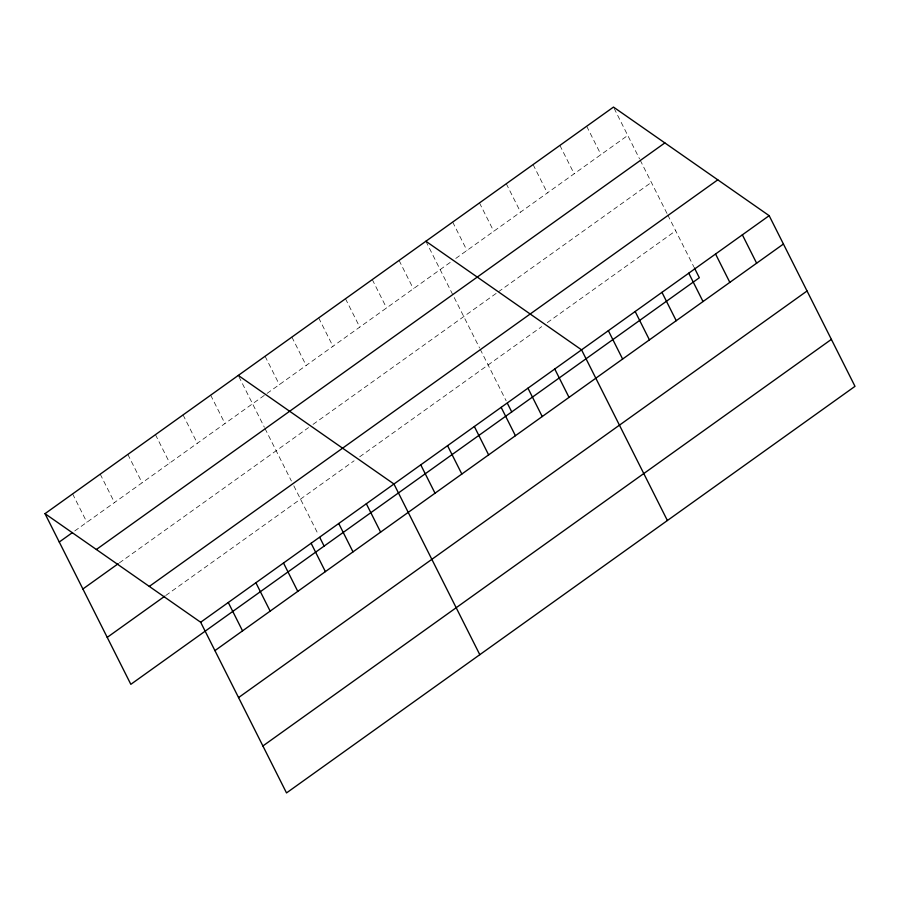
<?xml version="1.0" encoding="UTF-8"?>
<svg xmlns="http://www.w3.org/2000/svg" width="900" height="900" viewBox="0 0 900 900"><rect width="100%" height="100%" fill="white"/><g stroke="black" fill="none" stroke-linecap="round" stroke-linejoin="round"><path stroke-width="0.67" stroke-dasharray="4.5 3.38" d="M74.734 530.966L265.95 394.2M267.075 393.401L451.316 261.63M455.782 258.435L627.761 135.439M119.329 562.916L308.554 427.59M313.02 424.395L497.272 292.613M498.386 291.814L651.375 182.396M165.757 595.508L354.105 460.8M359.696 456.806L541.71 326.621M547.29 322.627L675.709 230.782M614.115 108.304L639.562 158.917M640.192 160.155L667.192 213.851M667.8 215.066L693.731 266.625M586.688 126.248L600.952 154.609M559.89 145.406L574.155 173.779M533.092 164.576L547.358 192.938M506.295 183.746L520.56 212.107M479.486 202.916L493.751 231.278M452.689 222.075L466.954 250.447M425.891 241.245L479.588 348.019M480.195 349.234L506.137 400.793M399.094 260.415L413.359 288.776M372.285 279.585L386.55 307.946M345.488 298.755L359.752 327.116M318.69 317.914L332.955 346.286M291.892 337.084L306.157 365.445M265.084 356.254L279.349 384.615M238.905 376.65L264.364 427.264M264.983 428.501L291.386 480.983M293.816 485.82L318.532 534.971M210.679 395.168L224.944 423.529M183.06 414.911L197.325 443.284M155.453 434.666L169.718 463.027M127.834 454.41L142.099 482.782M100.226 474.165L114.491 502.526M72.608 493.909L86.884 522.27"/><path stroke-width="1.35" d="M45 513.664L613.485 107.078L769.163 215.674L855 386.336L286.515 792.923L200.666 622.249L45 513.664L130.838 684.326L699.334 277.751L694.361 267.863M59.265 542.025L72.517 532.541M96.367 549.495L664.864 142.909M82.89 588.982L118.226 563.704M149.299 586.418L717.784 179.831M107.224 637.369L164.655 596.295M200.666 622.249L769.163 215.674M214.931 650.621L783.428 244.035M238.556 697.579L807.041 290.993M262.89 745.965L831.386 339.379M425.891 241.245L581.558 349.841L667.395 520.515M238.286 375.424L393.952 484.009L479.801 654.683M742.365 234.833L756.63 263.205M715.556 254.002L729.821 282.364M688.759 273.173L703.024 301.534M661.961 292.343L676.226 320.704M635.164 311.501L649.429 339.874M608.355 330.671L622.62 359.032M554.76 369.011L569.025 397.373M527.962 388.181L542.227 416.543M507.375 403.267L511.729 411.919M501.154 407.34L515.419 435.713M474.356 426.51L488.621 454.871M447.559 445.68L461.824 474.041M420.761 464.85L435.026 493.211M366.345 503.764L380.61 532.125M338.738 523.507L353.002 551.88M319.77 537.446L324.124 546.097M311.119 543.262L325.384 571.624M283.511 563.006L297.776 591.367M255.893 582.75L270.157 611.123M228.285 602.505L242.55 630.866"/></g></svg>
